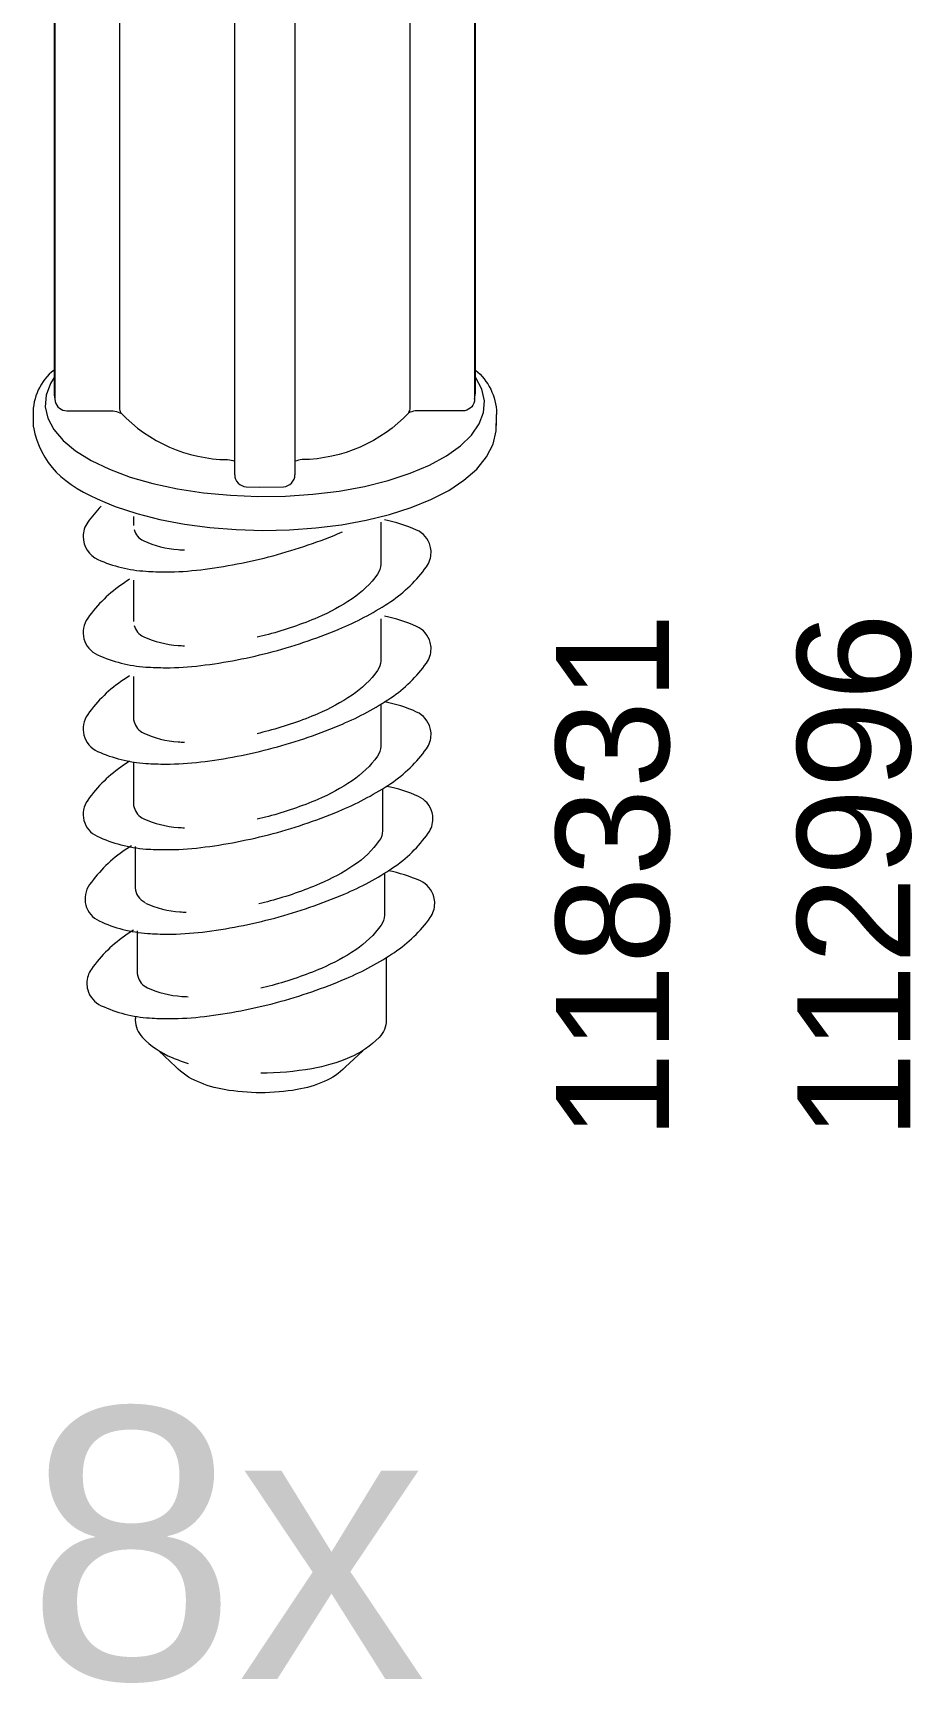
# Model space of a CAD drawing. Header units: metres. Extents: x -8.4 to 7.9, y -3.9 to 2.
# Drawn here: x 0.9611 to 1.0232, y 0.9134 to 1.0301 of the extents above; entities that cross this region are included whole.
import ezdxf

# ---------------------------------------------------------------- set-up
doc = ezdxf.new("R2010")
doc.units = ezdxf.units.M
doc.header["$MEASUREMENT"] = 0
doc.layers.add('PDF3_Geometry_Num_Penna__7', color=7, linetype='Continuous', lineweight=18)
doc.layers.add('PDF3_Text_Num_Penna__7', color=7, linetype='Continuous', lineweight=18)
doc.styles.add('GENERATED_STYLE_2', font='')
doc.styles.get('GENERATED_STYLE_2').set_extended_font_data('Arial')

msp = doc.modelspace()

# ---------------------------------------------------------------- linework, layer by layer
at = {"layer": 'PDF3_Geometry_Num_Penna__7', "color": 7, "linetype": 'Continuous', "lineweight": 18, "flags": 128}
for points in [[(0.9922760386953474, 1.004200977363742, 0.04660708693602839), (0.9923400765978431, 1.004774339979109), (0.9923400765978431, 1.097192947308619, 0.3186885446216916), (0.9851082613764804, 1.10304422449246)], [(0.9626220220792493, 1.092768375022238), (0.9626220220792493, 1.004200977363742), (0.9626413823753527, 1.00405651976974, 0.3534145949632784), (0.9634664288400635, 1.00338486642031), (0.9663540914665506, 1.00338486642031, -0.1429513169241278), (0.9673235955252629, 1.003192752712823)], [(0.9922760386953474, 1.092768375022238), (0.9922760386953474, 1.004200977363742), (0.9922596569063241, 1.004059498276836, -0.3547331399748253), (0.9914316319345337, 1.00338486642031), (0.9885424800544996, 1.00338486642031, 0.1329059324754533), (0.9876161643486335, 1.003244578736239, 0.1399957533842267), (0.9877189228433355, 1.003610935108655), (0.9877189228433355, 1.089107491954455)], [(0.9671791379312612, 1.089113448968641), (0.9671791379312612, 1.058284411304426), (0.9671791379312612, 1.003610935108655, 0.1399957534056263), (0.9672818964259656, 1.003244578736239, 0.2042312796020091), (0.9748160301172472, 0.999935755206826, -0.08164963474237226), (0.9753193978159335, 0.9998181041766596)], [(0.9753193978159335, 0.9988634926534119), (0.9753193978159335, 1.087433868819001, 0.392554062873132), (0.9743945713636134, 1.088235087226961)], [(0.980509446425169, 1.08823061946633, 0.4110092601316757), (0.9795786629586635, 1.087433868819001), (0.9795786629586635, 0.9988634926534119)], [(0.9625579841767539, 1.006274018300343, 0.2345006404452549), (0.9610717091374373, 1.003119779289049), (0.9610717091374373, 1.002348048101299), (0.9610717091374373, 1.002260182142062)], [(0.9923400765978402, 1.00627401830034, -0.2137381880029192), (0.9938263516371594, 1.003223729186588), (0.9938263516371594, 1.003119481438339)], [(0.9876161643486335, 1.003246365840494, -0.2040258089170062), (0.9800850091644427, 0.9999357552068258, 0.07746742687691995), (0.9795786629586635, 0.9998166149231131)], [(0.9658745518246067, 0.9966340800944371, 0.03838691108369387), (0.9649363220903687, 0.9955052259062593, 0.1562239735787335), (0.9646116648172464, 0.9944955120017935, 0.2900444504937635), (0.9656608409875685, 0.992866441128565, 0.09011883095460041), (0.969045172624912, 0.9920442006644032, 0.01684400850656553), (0.970440603197897, 0.9919965445509191, 0.0315302504513711), (0.9729216996062146, 0.9921514269197458, 0.03583760080153447), (0.9780283500168515, 0.9931417805281078, 0.0357681231350476), (0.9829399082129088, 0.9948305940497355)], [(0.9856384356390019, 0.9955052259062591), (0.9856384356390019, 0.9925282080669875, -0.149958307628921), (0.9854135583534943, 0.9918386836749999, -0.0900767558552611), (0.9836160293229786, 0.9900888107579691, -0.04680097827096974), (0.9811959923100636, 0.9887737998764898, -0.03497674720845396), (0.9777007142366415, 0.987570483010991, -0.00660139185087502), (0.9769039635893125, 0.9873724122893188)], [(0.9891396707266099, 0.9938253479059098, 0.222830058680137), (0.9881776129356296, 0.9949542020940874, 0.06096357055302903), (0.9859139475450877, 0.9956735115570035)], [(0.9682126798924687, 0.9949914334327474, 0.2294692684339632), (0.968893268763178, 0.9941902150247801, 0.09206342177783232), (0.9713237305509178, 0.9935751533101125, 0.00792187355649578), (0.9717705066148407, 0.9935483467462769)], [(0.9678954688870839, 0.9914708380490365, 0.005954244690709198), (0.9674620961050787, 0.9911834121145797, 0.09012934915163447), (0.9649363220903687, 0.9887276330165511, 0.470704512025543), (0.9656262192763224, 0.9861308317079054, 0.09136646762072778), (0.969045172624912, 0.9852695862817888, 0.01844333896885642), (0.970440603197897, 0.9852204409147574, 0.03063611191154014), (0.9729216996062146, 0.9853708555229443, 0.03541796327223603), (0.9780283500168515, 0.9863597198777605, 0.03473485875232156), (0.9829399082129088, 0.9880559796671209, 0.04802013840290654), (0.9863502988341853, 0.9899026540646678, 0.09013117014465508), (0.9888730943418033, 0.9923614116697888, 0.1568331999367758), (0.9891977516149183, 0.9933711255742546)], [(0.9674620961050789, 0.9843685878862116, 0.09038324264725543), (0.964936322090369, 0.9819142980417295, 0.4684987658583864), (0.9656266679407083, 0.9793040943981597, 0.0904449150024594), (0.969045172624912, 0.9784517835463282, 0.01604395815617236), (0.970440603197897, 0.9784056166863895, 0.03108372355142705), (0.9729216996062146, 0.9785575205481234, 0.03584357929481463), (0.9780283500168515, 0.9795434063958464, 0.03494469534229513), (0.9829399082129088, 0.9812366876781131, 0.04748632302617669), (0.9863502988341858, 0.9830878298362997, 0.08970333812617573), (0.9888730943418024, 0.9855450981878748, 0.1556571050515946), (0.9891977516149163, 0.9865563013458867, 0.05957131651368675), (0.9891396707266121, 0.9870060559169032, 0.2239518224717784), (0.98817761293563, 0.9881378886121743, 0.06138917327732559), (0.9859139475450877, 0.9888601765821816)], [(0.9856384356390019, 0.988687423170798), (0.9856384356390019, 0.9857104053315264, -0.1494777521160288), (0.9854135583534943, 0.9850208809395389, -0.08955126825658492), (0.9836160293229786, 0.983275475783147, -0.04751365807645571), (0.9811959923100636, 0.9819604649016682, -0.03496787554645454), (0.9777007142366415, 0.9807541695290762, -0.00922570281032771), (0.9769039635893128, 0.9805531203003113)], [(0.9682126798924692, 0.9882138405430398, 0.2273724703339398), (0.9688932687631778, 0.987408154374432, 0.09034843710213651), (0.9713237305509178, 0.9867945819133135, 0.01535700511163005), (0.9717705066148407, 0.9867707538565695)], [(0.9681709807931697, 0.9846024006929979), (0.9681709807931697, 0.9816745282207577, 0.06893801950180105), (0.9682126798924596, 0.9814005055682156, 0.2287364306844327), (0.9688932687631743, 0.980594819399603, 0.09119965060278952), (0.9713237305509178, 0.9799797576849458, 0.01784999396825187), (0.9717705066148407, 0.9799559296282025)], [(0.9678954688870843, 0.9785992196474227, 0.0005419470197105645), (0.9674620961050789, 0.978317750727151, 0.09045038891657901), (0.9649363220903687, 0.9758545253613911, 0.4713368959454313), (0.9656019985286642, 0.9732991303938763, 0.08952337237441561), (0.969045172624912, 0.9723979678801749, 0.01684297281799019), (0.970440603197897, 0.972353290273783, 0.03018922441229645), (0.9729216996062146, 0.9725007263748777, 0.03478551047834023), (0.9780283500168515, 0.9734895907296932, 0.03554757225380443), (0.9829399082129088, 0.9751858505190532, 0.04600252493990459), (0.9863502988341853, 0.977031035663054, 0.09007813601496878), (0.988873094341803, 0.979492771775268, 0.1556352279693879), (0.9891977516149183, 0.9804995071726408, 0.06063710820903159), (0.9891396707266108, 0.9809507509972031, 0.2216663754975896), (0.9881776129356313, 0.9820855621995701, 0.06142294175886131), (0.9859139475450877, 0.9828033824089364)], [(0.9856384356390019, 0.9826321182510986), (0.9856384356390019, 0.9796580789189198, -0.1462293964844735), (0.9854135583534943, 0.9789640867662928, -0.08827182991119895), (0.9836160293229786, 0.9772186816099013, -0.04644464386962266), (0.9811959923100636, 0.9759036707284221, -0.03469105453527765), (0.9777007142366415, 0.9747003538629235, -0.003953855143072839), (0.9769039635893125, 0.9744993046341583)], [(0.9681709807931697, 0.9785530527874844), (0.9681709807931697, 0.9756207125546044, 0.06917526645430941), (0.9682126798924705, 0.9753452006485193, 0.2294188271870829), (0.9688932687631743, 0.9745395144799025, 0.0898915283464138), (0.9713237305509176, 0.9739229635116973, 0.007833340292265813), (0.9717705066148407, 0.9739021139620485)], [(0.9680265231991679, 0.9726258236727761, 0.004166656857495154), (0.967593150417163, 0.9723428654989581, 0.09023889827374466), (0.965067376402453, 0.9698811293867438, 0.4714290825720093), (0.9657467423603322, 0.9673118437944173, 0.09060017705238275), (0.9691762269369956, 0.9664245719055273, 0.01522168484052203), (0.9705686790028883, 0.966375426538497, 0.03057003432670373), (0.9730527539182988, 0.9665288196537767, 0.03564880882719095), (0.9781564258218426, 0.9675176840085926, 0.03529135523880403), (0.9830679840179001, 0.9692094760373133, 0.04705652989501713), (0.9864768853856304, 0.9710576396884074, 0.0910858513661601), (0.9890041486538869, 0.9735208650541676, 0.1558001536955131), (0.9893288059270008, 0.9745305789586336, 0.06218754194316699), (0.9892692357851466, 0.974978844276102, 0.2247565844184441), (0.9883086672477125, 0.9761091877178247, 0.0634722880121086), (0.9860435126036252, 0.9768284971807424)], [(0.9857694899510862, 0.9766557437693593), (0.9857694899510862, 0.9736846829442727, -0.1487224941573828), (0.9855416341584856, 0.9729921800451926, -0.08924953003826175), (0.9837455943815162, 0.9712452856352547, -0.04733620743059267), (0.9813240681150549, 0.9699347425144147, -0.03593026524483101), (0.9778317685487256, 0.9687254686347306, -0.007605458441701264), (0.9770365071549431, 0.968527397913058)], [(0.9682975673446145, 0.9725766783057443), (0.9682975673446145, 0.9696473165799575, 0.2850474295673107), (0.9689887031534029, 0.9686247882764085)], [(0.9649333435832762, 0.9624482649366162, 0.2240757041371018), (0.9658909336136193, 0.9613164322413503, 0.09022361670232447), (0.9693057919955331, 0.960448197423788, 0.01599214864117133), (0.9707012225685187, 0.9604035198173961, 0.03135537569530793), (0.9731852974839293, 0.9605569129326756, 0.03562590538724022), (0.9782859908803802, 0.961542798780399, 0.03556128284771034), (0.9831960598228912, 0.9632405478233055, 0.04901776302540226), (0.9866049611906217, 0.9650872222208531, 0.09088203433845812), (0.9891366922195174, 0.9675444905724275, 0.1527953924072475), (0.989455392478448, 0.9685542044768933, 0.07027419546639811), (0.9893943330830454, 0.9690069375550017, 0.2256876361577613), (0.9884397215597985, 0.9701357917431821, 0.0614324268980219), (0.9861715884086167, 0.9708565904596422)], [(0.9859005442631702, 0.9706868155553514), (0.9859005442631702, 0.9677083084625331, -0.1522476634633314), (0.9856711992170232, 0.9670217625776383, -0.08970316544256757), (0.9838736701865073, 0.9652704004070614, -0.04774647904045613), (0.9814506546664995, 0.9639583680326747, -0.0351472377779316), (0.9779643121143559, 0.9627520726600836, -0.006624772335039514), (0.9771675614670271, 0.9625554911919574)], [(0.9690213445681691, 0.9685690970123575, 0.09141289558578797), (0.9714518063559091, 0.967954035297691, 0.007417800138380295), (0.9719015609269245, 0.9679242502267613)], [(0.9681590667647982, 0.9666539169516752, 0.008274085334261026), (0.9677227154757008, 0.966366491017218, 0.09050245983215044), (0.965193962953898, 0.9639092226656432, 0.1534839330570108), (0.9648752626949652, 0.9628995087611782)], [(0.9684286216566987, 0.9666003038240045), (0.9684286216566987, 0.9636754098588571, 0.06053309691579815), (0.9684732992630897, 0.9633969194456784, 0.2225303016802781), (0.9691538881338025, 0.9625897440235307, 0.08965754473742846), (0.9715828606679934, 0.9619776608159527, 0.007405095358801951), (0.972034104492555, 0.961953832759209)], [(0.9860330878288005, 0.9647119303271579), (0.9860330878288005, 0.9602933150549617, -0.1972324765219444), (0.9855326986372072, 0.9590765949075457, -0.09998317208982763), (0.9834358296438631, 0.9576484007565393, -0.05684748727483132), (0.9807700657957906, 0.9568605856304888, -0.04255698290353709), (0.9771675614670271, 0.95654486387865)], [(0.9683199061478106, 0.9605703162145938, 0.04406879018487261), (0.9682975673446147, 0.960293315054962, 0.1942564592617562), (0.9687949780291124, 0.959076594907543, 0.1007311670419765), (0.9708992932901918, 0.9576484007565405, 0.02690817154586402), (0.9720341044925543, 0.9572299205099977)], [(0.9843666131103687, 0.9581324081591225), (0.9831379789345801, 0.9569678118858316, -0.09972389568093726), (0.9816397898668942, 0.9559446946994463, -0.05644953693695955), (0.9797375609889237, 0.9553830558769412, -0.0861478213673521), (0.9745881743246466, 0.9553832461124516, -0.05652797783694788), (0.9726878867994272, 0.9559446946994439, -0.09965643526566231), (0.9711509771395342, 0.9570050432244905), (0.9699655313165928, 0.9581324081591225)]]:
    msp.add_lwpolyline(points, format="xyb", dxfattribs=at)
for points in [[(0.9625639411909391, 1.09705593598235), (0.9625579841767539, 1.097192947308619), (0.9625579841767539, 1.004774339979109)], [(0.9625579841767539, 1.005750992454845), (0.9622958755525856, 1.005322087433479), (0.9619905785755719, 1.004505976490046), (0.9619295191801692, 1.003680930025336), (0.9621126973663773, 1.002861840574811), (0.9625356453735575, 1.00205764365975), (0.9631998524552562, 1.001283231815617), (0.9640829798082767, 1.000549029817237), (0.9651805596719801, 0.9998669516929821), (0.9664702532431707, 0.9992504007247689), (0.9679312109721977, 0.9987038446732368), (0.9695425833094126, 0.9982421760738496), (0.9712820314516181, 0.9978653949266079), (0.9731167918207942, 0.9975883937669758), (0.9750215471066516, 0.9974111725949535), (0.9769620444776225, 0.9973307529034474), (0.9789084988627795, 0.9973560702137363), (0.9808341036982863, 0.9974856352722741), (0.982707584659669, 0.9977149803184209), (0.9844961781689062, 0.9980426160986307), (0.9861745669157095, 0.9984596070916252), (0.9877174335897893, 0.9989674425509512), (0.9890949931202176, 0.9995512299411431), (0.9902923529715305, 1.000203522994471), (0.9912871743405319, 1.000912407682561), (0.9920600969311183, 1.001668948484137), (0.9926021852220112, 1.002455274356641), (0.9929074821990248, 1.00327287455362), (0.9929685415944277, 1.004094942511237), (0.9927853634082194, 1.004917010468855), (0.9923624154010392, 1.005721207383916), (0.9923400765978431, 1.005750992454845)], [(0.9661381497023213, 0.9969259737895335), (0.9668783087148868, 0.9966281230802518), (0.9683988365857702, 0.9961277338886583), (0.9700340369797275, 0.9957062751350245), (0.9717690173612942, 0.9953771501012676), (0.9735710141524491, 0.9951358910267496), (0.9754310918319141, 0.9949899441792014), (0.9773075513003896, 0.9949348417979842), (0.9791899677830508, 0.9949735623901907), (0.9810485562089694, 0.9951090844629142), (0.9828609777749492, 0.995333961748422), (0.9846048936777941, 0.9956511727538073), (0.9862505188465763, 0.9960562497184304), (0.9877829607458312, 0.9965447248816528), (0.9891873268400949, 0.9971106412292883), (0.9904427675797179, 0.9977539987613371), (0.9915239656544109, 0.998474797477799), (0.9924324103177206, 0.9992670803644885), (0.9931234239632544, 1.000127868914313), (0.9935910495768266, 1.001037802831169), (0.9938040128339635, 1.001961140029942), (0.9937980558197778, 1.002489825038918)], [(0.9938263516371594, 1.002346856698463), (0.9938263516371594, 1.003119779289049)], [(0.9761399765200048, 0.998016107385505), (0.9770841632684281, 0.9979893008216694), (0.9787595735081386, 0.998016107385505)], [(0.9681709807931697, 0.9959251954063462), (0.9681709807931697, 0.9952654560852872)], [(0.9681709807931697, 0.991417224921366), (0.9681709807931697, 0.9884923309562181)]]:
    msp.add_lwpolyline(points, dxfattribs=at)
at = {"layer": 'PDF3_Geometry_Num_Penna__7', "color": 7, "linetype": 'Continuous', "lineweight": 18}
for points in [[(0.9625579841767539, 1.004774339979109), (0.9625579841767539, 1.004580737018076), (0.962583301487043, 1.004391601817682), (0.96262202207925, 1.004200977363742)], [(0.9610985157012727, 1.002242608950214), (0.9616093296676912, 0.99964386151173), (0.9632102772300809, 0.9981203551337539), (0.9661381497023204, 0.9969259737895344)], [(0.9753193978159335, 0.9988634926534119), (0.9753193978159335, 0.9984092703217569), (0.9756827756812573, 0.9980384461887013), (0.9761399765200053, 0.9980161073855054)], [(0.9787595735081386, 0.998016107385505), (0.9792152850933394, 0.9980384461887009), (0.9795786629586628, 0.9984092703217564), (0.9795786629586628, 0.9988634926534119)], [(0.9891977516149199, 0.993371125574255), (0.9891977516149199, 0.9935215401824424), (0.9891754128117235, 0.9936734440441763), (0.9891396707266108, 0.9938253479059107)], [(0.9678954688870839, 0.9846530353135756), (0.9677480327859894, 0.9845621908472448), (0.9676065536990804, 0.9844624108596352), (0.9674620961050787, 0.9843685878862107)], [(0.964875262694966, 0.9628995087611778), (0.964875262694966, 0.9627476048994446), (0.9648916444839767, 0.9625942117841637), (0.9649333435832762, 0.9624482649366166)], [(0.9711509771395342, 0.9570050432244905), (0.9711670858796052, 0.9570050432244905), (0.9711733159427302, 0.95696781188583), (0.9711882084781943, 0.95696781188583)], [(0.983137978934581, 0.9569678118858307), (0.983156639228033, 0.9569678118858307), (0.9831614902711715, 0.9570050432244896), (0.9831826565409733, 0.9570050432244896)]]:
    msp.add_open_spline(points, degree=3, dxfattribs=at)

# ---------------------------------------------------------------- texts
at = {"layer": 'PDF3_Text_Num_Penna__7', "color": 7, "linetype": 'Continuous', "lineweight": 18, "char_height": 0.007995177938573383, "attachment_point": 7, "rotation": 90, "style": 'GENERATED_STYLE_2'}
for s, insert in [('\\A1;{\\pql;\\fArial|b0|i0|c0|p34;118331}', (1.006123873206548, 0.9518310785535562)), ('\\A1;{\\pql;\\fArial|b0|i0|c0|p34;112996}', (1.023179945419359, 0.9518310785535562))]:
    msp.add_mtext(s, dxfattribs=dict(at, insert=insert))
at = {"layer": 'PDF3_Text_Num_Penna__7', "color": 7, "linetype": 'Continuous', "lineweight": 18, "insert": (0.9605810000938956, 0.9134175461434362), "char_height": 0.01918846969409367, "attachment_point": 7, "style": 'GENERATED_STYLE_2'}
msp.add_mtext('\\A1;{\\pql;\\fArial|b0|i0|c0|p34;8x}', dxfattribs=at)

doc.saveas('drawing.dxf')
